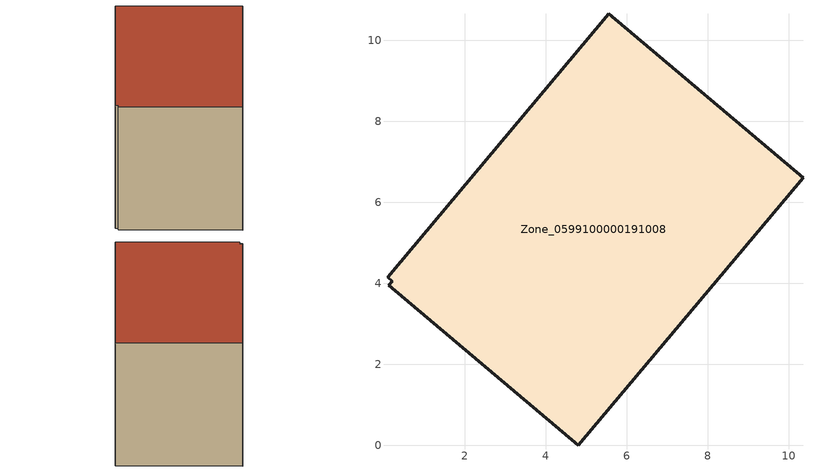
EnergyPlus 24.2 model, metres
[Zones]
Zone_0599100000191008
 floor ground (C_G): 0.12,3.95 0.2,4.05 0.09,4.16 5.55,10.66 10.35,6.61 4.8,0 z0.04
 wall outside (C_F): 10.35,6.61 5.55,10.66 0.09,4.16 0.2,4.05 0.12,3.95 4.8,0 10.35,6.61 z0.04:7.43
 roof outside (C_R): 0.2,4.05 0.12,3.95 4.8,0 10.35,6.61 5.55,10.66 0.09,4.16 z7.43
[BUILDING]
Pand.0599100000191008: North Axis=0; Terrain=City; Loads Convergence Tolerance Value=0.04; Temperature Convergence Tolerance Value=0.4; Solar Distribution=FullExterior; Maximum Number of Warmup Days=25; Minimum Number of Warmup Days=1
[Site:Location]
Rotterdam.The.Hague.AP_ZH_NLD Design_Conditions: Latitude=51.96; Longitude=4.45; Time Zone=1; Elevation=-4.5
[SITE:GROUNDTEMPERATURE:BUILDINGSURFACE]
18, 18, 18, 18, 18, 18, 18, 18, 18, 18, 18, 18
[MATERIAL] Thermal Absorptance=0.9; Solar Absorptance=0.7; Visible Absorptance=0.7
Name | Roughness | Thickness | Conductivity | Density | Specific Heat
G.TC.1946-1964 | MediumSmooth | 0.15 | 1 | 540 | 1210
F.TC.1946-1964 | Rough | 0.3 | 0.857143 | 1920 | 840
R.TC.1946-1964 | MediumRough | 0.2 | 0.235294 | 1500 | 1000
[CONSTRUCTION]
C_G: G.TC.1946-1964
C_F: F.TC.1946-1964
C_R: R.TC.1946-1964
[ZONE]
Zone_0599100000191008: Type=1; Multiplier=1; Ceiling Height=Autocalculate; Volume=Autocalculate; Floor Area=autocalculate; Part of Total Floor Area=Yes
[ZONEINFILTRATION:DESIGNFLOWRATE]
Infil_Zone_0599100000191008: Zone or ZoneList or Space or SpaceList=Zone_0599100000191008; Schedule=AlwaysOn; Design Flow Rate Calculation Method=Flow/Area; Flow Rate per Floor Area=0.003; Constant Term Coefficient=1; Temperature Term Coefficient=0; Velocity Term Coefficient=0; Velocity Squared Term Coefficient=0
[HVACTEMPLATE:ZONE:IDEALLOADSAIRSYSTEM]
Zone_0599100000191008: Maximum Heating Supply Air Temperature=50; Minimum Cooling Supply Air Temperature=13; Maximum Heating Supply Air Humidity Ratio=0.0156; Minimum Cooling Supply Air Humidity Ratio=0.0077; Heating Limit=NoLimit; Cooling Limit=NoLimit; Dehumidification Control Type=ConstantSensibleHeatRatio; Cooling Sensible Heat Ratio=0.7; Dehumidification Setpoint=60; Humidification Control Type=None; Humidification Setpoint=30; Outdoor Air Method=None; Outdoor Air Flow Rate per Person=0.00944; Outdoor Air Flow Rate per Zone Floor Area=0; Outdoor Air Flow Rate per Zone=0; Demand Controlled Ventilation Type=None; Outdoor Air Economizer Type=NoEconomizer; Heat Recovery Type=None; Sensible Heat Recovery Effectiveness=0.7; Latent Heat Recovery Effectiveness=0.65
[ZONECONTROL:THERMOSTAT]
ThermostatControl_Zone_0599100000191008: Zone or ZoneList=Zone_0599100000191008; Control Type Schedule=DualSetpointControlType; Control 1=Thermostat_Zone_0599100000191008; Temperature Difference Between Cutout And Setpoint=0
[THERMOSTATSETPOINT:DUALSETPOINT]
Thermostat_Zone_0599100000191008: Heating Setpoint Temperature Schedule=HeatingSetpoint_Zone_0599100000191008; Cooling Setpoint Temperature Schedule=CoolingSetpoint_Zone_0599100000191008
[SCHEDULE:COMPACT]
HeatingSetpoint_Zone_0599100000191008: Through: 12/31, For: AllDays, Until: 24:00, 21
CoolingSetpoint_Zone_0599100000191008: Through: 12/31, For: AllDays, Until: 24:00, 24
DualSetpointControlType: Through: 12/31, For: AllDays, Until: 24:00, 4
AlwaysOn: Through: 12/31, For: AllDays, Until: 24:00, 1
